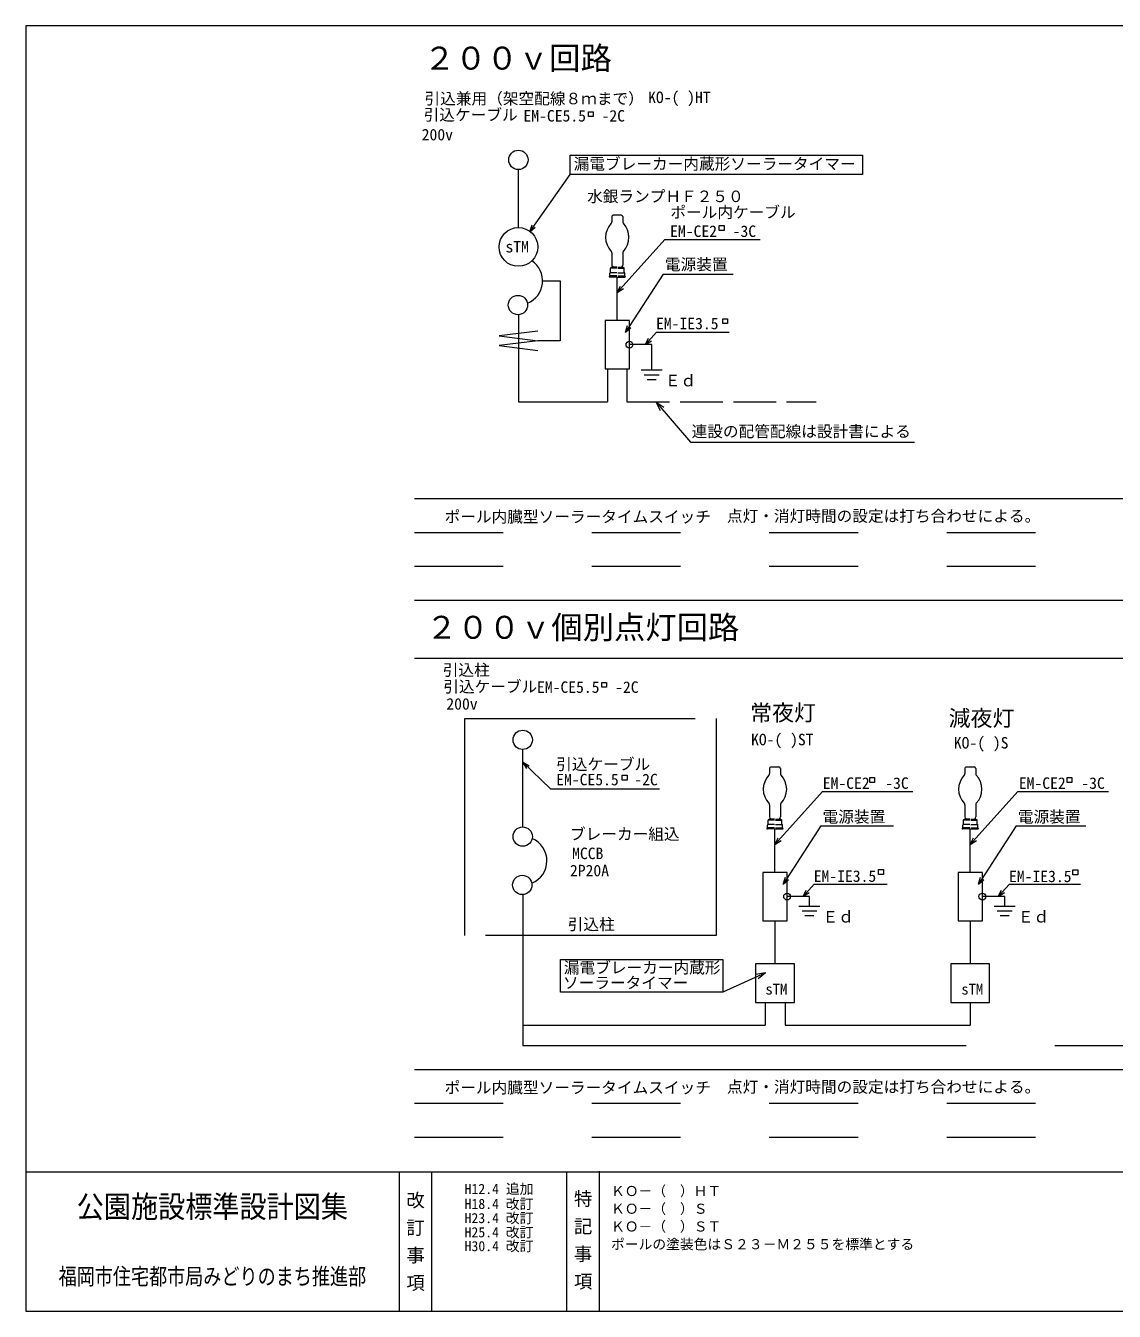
# Model space of a CAD drawing. Units: millimetres, scale not verified. Extents: x 13158 to 25206, y 4419 to 12633.
# Drawn here: x 13158 to 19908, y 4419 to 12391 of the extents above; entities that cross this region are included whole.
import ezdxf
from ezdxf.enums import TextEntityAlignment as Align

# ---------------------------------------------------------------- set-up
doc = ezdxf.new("R2010")
doc.units = ezdxf.units.MM
doc.header["$LTSCALE"] = 44
for name, pattern in [('DASHED', [7.5, 6, -1.5]), ('USER1', [100, 62.5, -12.5, 12.5, -12.5]), ('USER2', [95, 32.5, -12.5, 12.5, -12.5, 12.5, -12.5]), ('USER3', [25, 12.5, -12.5])]:
    doc.linetypes.add(name, pattern=pattern)
for name, color, linetype, lineweight in [('_0-0_', 7, 'Continuous', 13), ('_3-0_EST', 7, 'Continuous', 13), ('_3-1_OBJN', 7, 'Continuous', 13), ('_F-0_', 4, 'USER3', 13)]:
    doc.layers.add(name, color=color, linetype=linetype, lineweight=lineweight)
doc.styles.add('@ＭＳ ゴシック', font='')
doc.styles.add('ＭＳ ゴシック', font='')
doc.styles.get('@ＭＳ ゴシック').set_extended_font_data('@MS Gothic')
doc.styles.get('ＭＳ ゴシック').set_extended_font_data('MS Gothic')

msp = doc.modelspace()

# ---------------------------------------------------------------- linework, layer by layer
at = {"layer": '_0-0_', "color": 6}
msp.add_line((13158.29, 5284.28), (25206.05, 5284.28), dxfattribs=at)
at = {"layer": '_0-0_'}
for p, q in [((15472.94, 5284.28), (15472.94, 4419.34)), ((15675.17, 5284.28), (15675.17, 4419.34)), ((16511.88, 5284.28), (16511.88, 4419.34)), ((16714.12, 5288.49), (16714.12, 4419.34))]:
    msp.add_line(p, q, dxfattribs=at)
at = {"layer": '_0-0_', "color": 6}
msp.add_lwpolyline([(25206.05, 12391.33), (13158.29, 12391.33), (13158.29, 4419.34), (25206.05, 4419.34)], close=True, dxfattribs=at)
at = {"layer": '_3-0_EST', "color": 4}
for p, q in [((16533.84, 11469.5), (16533.84, 11588.06)), ((16533.84, 11588.06), (18346.1, 11588.06)), ((18346.1, 11588.06), (18346.1, 11469.5)), ((16283.56, 11113.84), (16533.84, 11469.5)), ((18346.1, 11469.5), (16533.84, 11469.5)), ((16283.56, 11113.84), (16299.05, 11156.09)), ((16283.56, 11113.84), (16318.1, 11142.68)), ((16473.39, 6397.33), (16473.39, 6601.54)), ((16473.39, 6601.54), (17480.15, 6601.54)), ((17480.15, 6601.54), (17480.15, 6397.33)), ((17745.07, 6518.75), (17480.15, 6397.33)), ((17745.07, 6518.75), (17685.91, 6508.72)), ((17745.07, 6518.75), (17698.85, 6480.48)), ((17480.15, 6397.33), (16473.39, 6397.33))]:
    msp.add_line(p, q, dxfattribs=at)
at = {"layer": '_3-0_EST'}
for p, q in [((16213.16, 11139.36), (16213.16, 11499.36)), ((16792.71, 11207.79), (16792.71, 11175.87)), ((16801.66, 11217.56), (16851.26, 11217.56)), ((16860.21, 11207.79), (16860.21, 11175.87)), ((17121.95, 11065.92), (16826.46, 10736.93)), ((17121.95, 11065.92), (17712.08, 11065.92)), ((16792.71, 10982.49), (16792.71, 10907.06)), ((16860.21, 10982.49), (16860.21, 10907.06)), ((16779.21, 10839.56), (16779.21, 10857.11)), ((16823.08, 10859.81), (16781.91, 10859.81)), ((16792.71, 10893.56), (16783.98, 10889.35)), ((16823.08, 10886.81), (16784.61, 10886.81)), ((16784.61, 10862.51), (16784.61, 10886.81)), ((16823.08, 10893.56), (16792.71, 10893.56)), ((16829.83, 10893.56), (16860.21, 10893.56)), ((16829.83, 10886.81), (16868.31, 10886.81)), ((16829.83, 10859.81), (16871.01, 10859.81)), ((16860.21, 10893.56), (16868.94, 10889.35)), ((16868.31, 10862.51), (16868.31, 10886.81)), ((16873.71, 10839.56), (16873.71, 10857.11)), ((17109.93, 10851.18), (16876.85, 10490.14)), ((17109.93, 10851.18), (17544.81, 10851.18)), ((16363.16, 10809.36), (16471.16, 10809.36)), ((16471.16, 10809.36), (16471.16, 10437.31)), ((16823.08, 10839.56), (16779.21, 10839.56)), ((16823.08, 10832.81), (16779.21, 10832.81)), ((16826.46, 10563.46), (16826.46, 10832.81)), ((16826.46, 10736.93), (16846.84, 10777.05)), ((16829.83, 10839.56), (16873.71, 10839.56)), ((16829.83, 10832.81), (16873.71, 10832.81)), ((16826.46, 10736.93), (16864.17, 10761.48)), ((16213.16, 10599.42), (16213.16, 10059.36)), ((16751.46, 10563.46), (16751.46, 10263.46)), ((16901.46, 10563.46), (16751.46, 10563.46)), ((16876.85, 10490.14), (16890.64, 10532.98)), ((16901.46, 10263.46), (16901.46, 10563.46)), ((16333.16, 10497.31), (16093.16, 10467.31)), ((16093.16, 10467.31), (16333.16, 10437.31)), ((16876.85, 10490.14), (16910.21, 10520.34)), ((17068.8, 10490.14), (17000.25, 10413.46)), ((17000.25, 10413.46), (17020.53, 10453.63)), ((17068.8, 10490.14), (17520.4, 10490.14)), ((16333.16, 10437.31), (16093.16, 10407.31)), ((16093.16, 10407.31), (16333.16, 10377.31)), ((16471.16, 10437.31), (16333.16, 10437.31)), ((17039.89, 10413.46), (16901.46, 10413.46)), ((17000.25, 10413.46), (17037.9, 10438.1)), ((17039.89, 10257.5), (17039.89, 10413.46)), ((16751.46, 10263.46), (16901.46, 10263.46)), ((16766.46, 10263.46), (16766.46, 10059.36)), ((16974.64, 10257.5), (17105.14, 10257.5)), ((16993.99, 10226.9), (17085.79, 10226.9)), ((17011.99, 10197.65), (17067.79, 10197.65)), ((16213.16, 10059.36), (16766.46, 10059.36)), ((17065.79, 10059.36), (17091.49, 10005.15)), ((17065.79, 10059.36), (17115.16, 10025.26)), ((17065.79, 10059.36), (17279.62, 9807.84)), ((17279.62, 9807.84), (18669.75, 9807.84)), ((16239.94, 7423.03), (16239.94, 7903.03)), ((16239.94, 7824.15), (16263.29, 7785.68)), ((16239.94, 7824.15), (16279.39, 7802.5)), ((16412.28, 7659.17), (16239.94, 7824.15)), ((17770.39, 7785.38), (17770.39, 7753.46)), ((17779.34, 7795.15), (17828.94, 7795.15)), ((17837.89, 7785.38), (17837.89, 7753.46)), ((18981.35, 7785.38), (18981.35, 7753.46)), ((18990.3, 7795.15), (19039.9, 7795.15)), ((19048.85, 7785.38), (19048.85, 7753.46)), ((16412.28, 7659.17), (17088.99, 7659.17)), ((18099.63, 7643.51), (17804.14, 7314.52)), ((18099.63, 7643.51), (18658.11, 7643.51)), ((19310.59, 7643.51), (19015.1, 7314.52)), ((19310.59, 7643.51), (19871.33, 7643.51)), ((17770.39, 7560.08), (17770.39, 7484.65)), ((17837.89, 7560.08), (17837.89, 7484.65)), ((18981.35, 7560.08), (18981.35, 7484.65)), ((19048.85, 7560.08), (19048.85, 7484.65)), ((17756.89, 7417.15), (17756.89, 7434.7)), ((17800.76, 7417.15), (17756.89, 7417.15)), ((17800.76, 7437.4), (17759.59, 7437.4)), ((17770.39, 7471.15), (17761.66, 7466.94)), ((17800.76, 7464.4), (17762.29, 7464.4)), ((17762.29, 7440.1), (17762.29, 7464.4)), ((17800.76, 7471.15), (17770.39, 7471.15)), ((17807.51, 7471.15), (17837.89, 7471.15)), ((17807.51, 7464.4), (17845.99, 7464.4)), ((17807.51, 7437.4), (17848.69, 7437.4)), ((17807.51, 7417.15), (17851.39, 7417.15)), ((17837.89, 7471.15), (17846.62, 7466.94)), ((17845.99, 7440.1), (17845.99, 7464.4)), ((17851.39, 7417.15), (17851.39, 7434.7)), ((18087.61, 7428.77), (17854.53, 7067.73)), ((18087.61, 7428.77), (18540.01, 7428.77)), ((18967.85, 7417.15), (18967.85, 7434.7)), ((19011.72, 7417.15), (18967.85, 7417.15)), ((19011.72, 7437.4), (18970.55, 7437.4)), ((18981.35, 7471.15), (18972.62, 7466.94)), ((19011.72, 7464.4), (18973.25, 7464.4)), ((18973.25, 7440.1), (18973.25, 7464.4)), ((19011.72, 7471.15), (18981.35, 7471.15)), ((19018.47, 7471.15), (19048.85, 7471.15)), ((19018.47, 7464.4), (19056.95, 7464.4)), ((19018.47, 7437.4), (19059.65, 7437.4)), ((19018.47, 7417.15), (19062.35, 7417.15)), ((19048.85, 7471.15), (19057.58, 7466.94)), ((19056.95, 7440.1), (19056.95, 7464.4)), ((19062.35, 7417.15), (19062.35, 7434.7)), ((19298.57, 7428.77), (19065.49, 7067.73)), ((19298.57, 7428.77), (19732.23, 7428.77)), ((17800.76, 7410.4), (17756.89, 7410.4)), ((17804.14, 7141.05), (17804.14, 7410.4)), ((17804.14, 7314.52), (17824.52, 7354.64)), ((17804.14, 7314.52), (17841.85, 7339.07)), ((17807.51, 7410.4), (17851.39, 7410.4)), ((19011.72, 7410.4), (18967.85, 7410.4)), ((19015.1, 7141.05), (19015.1, 7410.4)), ((19015.1, 7314.52), (19035.48, 7354.64)), ((19015.1, 7314.52), (19052.81, 7339.07)), ((19018.47, 7410.4), (19062.35, 7410.4)), ((17729.14, 7141.05), (17729.14, 6841.05)), ((17879.14, 7141.05), (17729.14, 7141.05)), ((17854.53, 7067.73), (17868.32, 7110.57)), ((17854.53, 7067.73), (17887.89, 7097.93)), ((17879.14, 6841.05), (17879.14, 7141.05)), ((18940.1, 7141.05), (18940.1, 6841.05)), ((19090.1, 7141.05), (18940.1, 7141.05)), ((19065.49, 7067.73), (19079.28, 7110.57)), ((19065.49, 7067.73), (19098.85, 7097.93)), ((19090.1, 6841.05), (19090.1, 7141.05)), ((18046.48, 7067.73), (17977.93, 6991.05)), ((17977.93, 6991.05), (17998.21, 7031.22)), ((17977.93, 6991.05), (18015.58, 7015.69)), ((18046.48, 7067.73), (18499.62, 7067.73)), ((19257.44, 7067.73), (19188.89, 6991.05)), ((19188.89, 6991.05), (19209.17, 7031.22)), ((19188.89, 6991.05), (19226.54, 7015.69)), ((19257.44, 7067.73), (19699.15, 7067.73)), ((18017.57, 6991.05), (17879.14, 6991.05)), ((18017.57, 6932.55), (18017.57, 6991.05)), ((19228.53, 6991.05), (19090.1, 6991.05)), ((19228.53, 6932.55), (19228.53, 6991.05)), ((17952.32, 6932.55), (18082.82, 6932.55)), ((17971.67, 6901.95), (18063.47, 6901.95)), ((17989.67, 6872.7), (18045.47, 6872.7)), ((19163.28, 6932.55), (19293.78, 6932.55)), ((19182.63, 6901.95), (19274.43, 6901.95)), ((19200.63, 6872.7), (19256.43, 6872.7)), ((17729.14, 6841.05), (17879.14, 6841.05)), ((17804.14, 6841.05), (17804.14, 6574.38)), ((18940.1, 6841.05), (19090.1, 6841.05)), ((19015.1, 6841.05), (19015.1, 6574.38)), ((17684.14, 6574.38), (17684.14, 6334.38)), ((17924.14, 6574.38), (17684.14, 6574.38)), ((17924.14, 6334.38), (17924.14, 6574.38)), ((18895.1, 6574.38), (18895.1, 6334.38)), ((19135.1, 6574.38), (18895.1, 6574.38)), ((19135.1, 6334.38), (19135.1, 6574.38)), ((17684.14, 6334.38), (17924.14, 6334.38)), ((18895.1, 6334.38), (19135.1, 6334.38))]:
    msp.add_line(p, q, dxfattribs=at)
at = {"layer": '_3-0_EST', "linetype": 'DASHED'}
for p, q in [((16886.46, 10263.46), (16886.46, 10059.36)), ((16886.46, 10059.36), (18059.75, 10059.36))]:
    msp.add_line(p, q, dxfattribs=at)
at = {"layer": '_3-0_EST', "color": 4, "linetype": 'USER2'}
for p, q in [((15880.18, 6749.37), (15880.18, 8094.61)), ((15880.18, 8094.61), (17438.53, 8094.61)), ((17438.53, 8094.61), (17438.53, 6749.37)), ((17438.53, 6749.37), (15880.18, 6749.37))]:
    msp.add_line(p, q, dxfattribs=at)
at = {"layer": '_3-0_EST'}
for points in [[(16647.76, 11857.92), (16677.76, 11857.92), (16677.76, 11827.92), (16647.76, 11827.92)], [(17458.99, 11151.63), (17488.99, 11151.63), (17488.99, 11121.63), (17458.99, 11121.63)], [(17480.27, 10574.57), (17510.27, 10574.57), (17510.27, 10544.57), (17480.27, 10544.57)], [(16729.91, 8319.54), (16759.91, 8319.54), (16759.91, 8289.54), (16729.91, 8289.54)], [(16856.64, 7743.68), (16886.64, 7743.68), (16886.64, 7713.68), (16856.64, 7713.68)], [(18392.1, 7729.22), (18422.1, 7729.22), (18422.1, 7699.22), (18392.1, 7699.22)], [(19614.84, 7729.22), (19644.84, 7729.22), (19644.84, 7699.22), (19614.84, 7699.22)], [(18446.4, 7158.05), (18476.4, 7158.05), (18476.4, 7128.05), (18446.4, 7128.05)], [(19651.31, 7156.58), (19681.31, 7156.58), (19681.31, 7126.58), (19651.31, 7126.58)]]:
    msp.add_lwpolyline(points, close=True, dxfattribs=at)
for centre, radius in [((16213.16, 11559.36), 60), ((16213.16, 11019.36), 120), ((16210.45, 10659.36), 60), ((16901.46, 10413.46), 21), ((16239.94, 7963.03), 60), ((16239.94, 7363.03), 60), ((16237.23, 7063.03), 60), ((17879.14, 6991.05), 21), ((19090.1, 6991.05), 21)]:
    msp.add_circle(centre, radius, dxfattribs=at)
for centre, radius, start, end in [((16880.62, 11079.18), 126.62, 136.36584, 223.63415), ((16779.21, 11175.87), 13.5, 316.36584, 0), ((16799.46, 11207.79), 6.75, 129.79181, 180), ((16826.46, 11175.37), 48.94, 120.45031, 129.79181), ((16826.46, 11175.37), 48.94, 50.20818, 59.54968), ((16853.46, 11207.79), 6.75, 0, 50.20818), ((16873.71, 11175.87), 13.5, 180, 223.63415), ((16772.3, 11079.18), 126.62, 316.36584, 43.63416), ((16213.16, 10809.36), 150, 292.03712, 55.95227), ((16779.21, 10982.49), 13.5, 0, 43.63416), ((16873.71, 10982.49), 13.5, 136.36584, 180), ((16781.91, 10857.11), 2.7, 90, 180), ((16781.91, 10862.51), 2.7, 270, 0), ((16784.61, 10888.16), 1.35, 117.83446, 270), ((16810.14, 10907.06), 17.43, 180, 230.75133), ((16842.78, 10907.06), 17.43, 309.24866, 0), ((16868.31, 10888.16), 1.35, 270, 62.16554), ((16871.01, 10862.51), 2.7, 180, 270), ((16871.01, 10857.11), 2.7, 0, 90), ((16779.21, 10836.18), 3.38, 90, 270), ((16873.71, 10836.18), 3.38, 270, 90), ((17858.3, 7656.77), 126.62, 136.36584, 223.63415), ((17756.89, 7753.46), 13.5, 316.36584, 0), ((17777.14, 7785.38), 6.75, 129.79181, 180), ((17804.14, 7752.96), 48.94, 120.45031, 129.79181), ((17804.14, 7752.96), 48.94, 50.20818, 59.54968), ((17831.14, 7785.38), 6.75, 0, 50.20818), ((17851.39, 7753.46), 13.5, 180, 223.63415), ((17749.98, 7656.77), 126.62, 316.36584, 43.63416), ((19069.26, 7656.77), 126.62, 136.36584, 223.63415), ((18967.85, 7753.46), 13.5, 316.36584, 0), ((18988.1, 7785.38), 6.75, 129.79181, 180), ((19015.1, 7752.96), 48.94, 120.45031, 129.79181), ((19015.1, 7752.96), 48.94, 50.20818, 59.54968), ((19042.1, 7785.38), 6.75, 0, 50.20818), ((19062.35, 7753.46), 13.5, 180, 223.63415), ((18960.93, 7656.77), 126.62, 316.36584, 43.63416), ((17756.89, 7560.08), 13.5, 0, 43.63416), ((17851.39, 7560.08), 13.5, 136.36584, 180), ((18967.85, 7560.08), 13.5, 0, 43.63416), ((19062.35, 7560.08), 13.5, 136.36584, 180), ((17756.89, 7413.77), 3.38, 90, 270), ((17759.59, 7434.7), 2.7, 90, 180), ((17759.59, 7440.1), 2.7, 270, 0), ((17762.29, 7465.75), 1.35, 117.83446, 270), ((17787.82, 7484.65), 17.43, 180, 230.75133), ((17820.46, 7484.65), 17.43, 309.24866, 0), ((17845.99, 7465.75), 1.35, 270, 62.16554), ((17848.69, 7440.1), 2.7, 180, 270), ((17848.69, 7434.7), 2.7, 0, 90), ((17851.39, 7413.77), 3.38, 270, 90), ((18967.85, 7413.77), 3.38, 90, 270), ((18970.55, 7434.7), 2.7, 90, 180), ((18970.55, 7440.1), 2.7, 270, 0), ((18973.25, 7465.75), 1.35, 117.83446, 270), ((18998.78, 7484.65), 17.43, 180, 230.75133), ((19031.41, 7484.65), 17.43, 309.24866, 0), ((19056.95, 7465.75), 1.35, 270, 62.16554), ((19059.65, 7440.1), 2.7, 180, 270), ((19059.65, 7434.7), 2.7, 0, 90), ((19062.35, 7413.77), 3.38, 270, 90), ((16239.94, 7213.03), 150, 292.03712, 66.92608)]:
    msp.add_arc(centre, radius, start, end, dxfattribs=at)
at = {"layer": '_3-1_OBJN', "linetype": 'USER1'}
for p, q in [((16239.94, 7003.09), (16239.94, 6067.47)), ((17744.14, 6334.38), (17744.14, 6194.03)), ((17866.54, 6334.38), (17866.54, 6194.03)), ((19015.1, 6334.38), (19015.1, 6194.03)), ((16239.94, 6194.03), (17744.14, 6194.03)), ((17866.54, 6194.03), (19015.1, 6194.03)), ((16239.94, 6067.47), (20430.7, 6067.47))]:
    msp.add_line(p, q, dxfattribs=at)
at = {"layer": '_F-0_', "color": 7, "linetype": 'Continuous'}
for p, q in [((15569.08, 9459.36), (22769.08, 9459.36)), ((15569.08, 8829.36), (22769.08, 8829.36)), ((15569.08, 8469.36), (22769.08, 8469.36)), ((15569.08, 5919.36), (22769.08, 5919.36))]:
    msp.add_line(p, q, dxfattribs=at)
at = {"layer": '_F-0_'}
for p, q in [((15569.08, 9249.36), (22769.08, 9249.36)), ((15569.08, 9039.36), (22769.08, 9039.36)), ((15569.08, 5709.36), (22769.08, 5709.36)), ((15569.08, 5499.36), (22769.08, 5499.36))]:
    msp.add_line(p, q, dxfattribs=at)

# ---------------------------------------------------------------- texts
at = {"layer": '_0-0_', "style": 'ＭＳ ゴシック'}
for s, p in [('H12.4 追加', (16093, 5178.37)), ('H18.4 改訂', (16093, 5085.42)), ('H23.4 改訂', (16093, 4997.42)), ('H25.4 改訂', (16093, 4909.42)), ('H30.4 改訂', (16093, 4823.55))]:
    msp.add_text(s, height=62.66, dxfattribs=at).set_placement(p, align=Align.MIDDLE_CENTER)
for s, p in [('ＫＯ－（\u3000）ＨＴ', (16787.26, 5196.63)), ('ＫＯ－（\u3000）Ｓ', (16787.26, 5086.63)), ('ＫＯ－（\u3000）ＳＴ', (16787.26, 4976.63)), ('ポールの塗装色はＳ２３－Ｍ２５５を標準とする', (16787.26, 4866.63))]:
    msp.add_text(s, height=62.66, dxfattribs=at).set_placement(p, align=Align.TOP_LEFT)
for s, height, width, p in [('公園施設標準設計図集', 137, 0.9, (14315.61, 5068.05)), ('福岡市住宅都市局みどりのまち推進部', 102.8, 0.8, (14315.61, 4635.58))]:
    msp.add_text(s, height=height, dxfattribs=dict(at, width=width)).set_placement(p, align=Align.MIDDLE_CENTER)
at = {"layer": '_0-0_', "style": '@ＭＳ ゴシック'}
for s, p in [('改 訂 事 項', (15574.06, 4853.39)), ('特 記 事 項', (16613, 4862.01))]:
    msp.add_text(s, height=83.55, rotation=270, dxfattribs=at).set_placement(p, align=Align.MIDDLE_CENTER)
at = {"layer": '_3-0_EST', "style": 'ＭＳ ゴシック'}
for s, height, p in [('２００ｖ回路', 142.4, (15627.11, 12076.39)), ('引込兼用（架空配線８ｍまで）', 71.21, (15631.14, 11882.69)), ('引込ケーブル', 71.21, (15625.96, 11781.88)), ('EM-CE5.5  -2C', 71.21, (16244.6, 11775.74)), ('200v', 71.21, (15613.68, 11659.1)), ('漏電ブレーカー内蔵形ソーラータイマー', 71.21, (16555.8, 11477.8)), ('水銀ランプＨＦ２５０', 71.21, (16638.84, 11276.31)), ('ポール内ケーブル', 71.21, (17155.46, 11177.97)), ('EM-CE2\u3000-3C', 71.21, (17153.93, 11059.99)), ('sTM', 71.21, (16133.13, 10964.06)), ('電源装置', 71.21, (17121.64, 10854.27)), ('EM-IE3.5', 71.21, (17066.6, 10487.54)), ('Ｅｄ', 71.21, (17121.34, 10133.7)), ('連設の配管配線は設計書による', 71.21, (17287.09, 9818.6)), ('ポール内臓型ソーラータイムスイッチ', 71.21, (15755.52, 9289.56)), ('点灯・消灯時間の設定は打ち合わせによる。', 71.21, (17506.38, 9294.04)), ('２００ｖ個別点灯回路', 142.4, (15640.43, 8546.8)), ('引込柱', 71.21, (15743.93, 8339.04)), ('引込ケーブル', 71.21, (15747.26, 8236.17)), ('EM-CE5.5  -2C', 71.21, (16328.57, 8232.97)), ('200v', 71.21, (15766.53, 8128.89)), ('引込ケーブル', 71.21, (16447.49, 7754.86)), ('EM-CE5.5  -2C', 71.21, (16447.49, 7659.57)), ('EM-CE2  -3C', 71.21, (18100.45, 7637.58)), ('EM-CE2  -3C', 71.21, (19316.04, 7637.58)), ('電源装置', 71.21, (18099.32, 7428.84)), ('電源装置', 71.21, (19310.28, 7428.84)), ('ブレーカー組込', 71.21, (16532.82, 7321.76)), ('MCCB', 71.21, (16546.14, 7201.89)), ('2P20A', 71.21, (16532.82, 7095.33)), ('EM-IE3.5', 71.21, (18044.28, 7060.97)), ('EM-IE3.5', 71.21, (19255.24, 7059.5)), ('引込柱', 71.21, (16518.86, 6762.35)), ('Ｅｄ', 71.21, (18099.02, 6808.75)), ('Ｅｄ', 71.21, (19309.98, 6808.75)), ('漏電ブレーカー内蔵形', 71.21, (16495.06, 6493.44)), ('ソーラータイマー', 71.21, (16489.54, 6399.62)), ('sTM', 66.46, (17744.87, 6363.69)), ('sTM', 66.46, (18959.75, 6363.69)), ('ポール内臓型ソーラータイムスイッチ', 71.21, (15755.52, 5749.56)), ('点灯・消灯時間の設定は打ち合わせによる。', 71.21, (17506.38, 5754.04))]:
    msp.add_text(s, height=height, dxfattribs=at).set_placement(p, align=Align.BOTTOM_LEFT)
at = {"layer": '_3-0_EST', "color": 4, "style": 'ＭＳ ゴシック'}
for s, p in [('常夜灯', (17650.18, 8051.17)), ('減夜灯', (18880.77, 8017.63))]:
    msp.add_text(s, height=99.69, dxfattribs=at).set_placement(p, align=Align.BOTTOM_LEFT)
at = {"layer": '_3-1_OBJN', "style": 'ＭＳ ゴシック'}
for s, p in [('KO-( )HT', (17017.44, 11890.26)), ('KO-( )ST', (17655.66, 7907.81)), ('KO-( )S', (18912.81, 7887.58))]:
    msp.add_text(s, height=71.21, dxfattribs=at).set_placement(p, align=Align.BOTTOM_LEFT)

doc.saveas('drawing.dxf')
